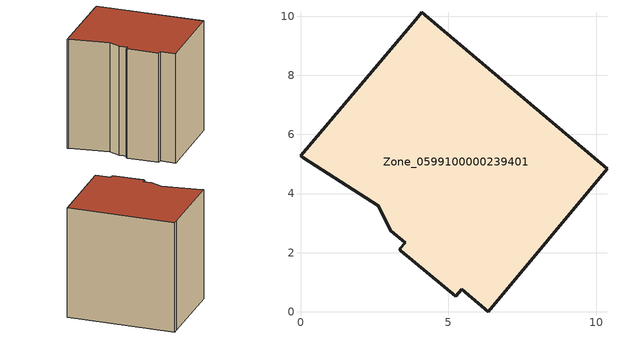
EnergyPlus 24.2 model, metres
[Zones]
Zone_0599100000239401
 floor ground (C_G): 3.05,2.74 2.63,3.58 0.1,5.22 0,5.28 3.9,9.89 4.1,10.14 10.37,4.84 6.35,0 5.45,0.76 5.25,0.52 3.4,2.07 3.37,2.13 3.54,2.34 z0
 wall outside (C_F): 5.25,0.52 5.45,0.76 6.35,0 10.37,4.84 4.1,10.14 3.9,9.89 0,5.28 0.1,5.22 2.63,3.58 3.05,2.74 3.54,2.34 3.37,2.13 3.4,2.07 5.25,0.52 z0:8.55
 roof outside (C_R): 10.37,4.84 4.1,10.14 3.9,9.89 0,5.28 0.1,5.22 2.63,3.58 3.05,2.74 3.54,2.34 3.37,2.13 3.4,2.07 5.25,0.52 5.45,0.76 6.35,0 z8.55
[BUILDING]
Pand.0599100000239401: North Axis=0; Terrain=City; Loads Convergence Tolerance Value=0.04; Temperature Convergence Tolerance Value=0.4; Solar Distribution=FullExterior; Maximum Number of Warmup Days=25; Minimum Number of Warmup Days=1
[Site:Location]
Rotterdam.The.Hague.AP_ZH_NLD Design_Conditions: Latitude=51.96; Longitude=4.45; Time Zone=1; Elevation=-4.5
[SITE:GROUNDTEMPERATURE:BUILDINGSURFACE]
18, 18, 18, 18, 18, 18, 18, 18, 18, 18, 18, 18
[MATERIAL] Thermal Absorptance=0.9; Solar Absorptance=0.7; Visible Absorptance=0.7
Name | Roughness | Thickness | Conductivity | Density | Specific Heat
G.TC.1946-1964 | MediumSmooth | 0.15 | 1 | 540 | 1210
F.TC.1946-1964 | Rough | 0.3 | 0.857143 | 1920 | 840
R.TC.1946-1964 | MediumRough | 0.2 | 0.235294 | 1500 | 1000
[CONSTRUCTION]
C_G: G.TC.1946-1964
C_F: F.TC.1946-1964
C_R: R.TC.1946-1964
[ZONE]
Zone_0599100000239401: Type=1; Multiplier=1; Ceiling Height=Autocalculate; Volume=Autocalculate; Floor Area=autocalculate; Part of Total Floor Area=Yes
[ZONEINFILTRATION:DESIGNFLOWRATE]
Infil_Zone_0599100000239401: Zone or ZoneList or Space or SpaceList=Zone_0599100000239401; Schedule=AlwaysOn; Design Flow Rate Calculation Method=Flow/Area; Flow Rate per Floor Area=0.003; Constant Term Coefficient=1; Temperature Term Coefficient=0; Velocity Term Coefficient=0; Velocity Squared Term Coefficient=0
[HVACTEMPLATE:ZONE:IDEALLOADSAIRSYSTEM]
Zone_0599100000239401: Maximum Heating Supply Air Temperature=50; Minimum Cooling Supply Air Temperature=13; Maximum Heating Supply Air Humidity Ratio=0.0156; Minimum Cooling Supply Air Humidity Ratio=0.0077; Heating Limit=NoLimit; Cooling Limit=NoLimit; Dehumidification Control Type=ConstantSensibleHeatRatio; Cooling Sensible Heat Ratio=0.7; Dehumidification Setpoint=60; Humidification Control Type=None; Humidification Setpoint=30; Outdoor Air Method=None; Outdoor Air Flow Rate per Person=0.00944; Outdoor Air Flow Rate per Zone Floor Area=0; Outdoor Air Flow Rate per Zone=0; Demand Controlled Ventilation Type=None; Outdoor Air Economizer Type=NoEconomizer; Heat Recovery Type=None; Sensible Heat Recovery Effectiveness=0.7; Latent Heat Recovery Effectiveness=0.65
[ZONECONTROL:THERMOSTAT]
ThermostatControl_Zone_0599100000239401: Zone or ZoneList=Zone_0599100000239401; Control Type Schedule=DualSetpointControlType; Control 1=Thermostat_Zone_0599100000239401; Temperature Difference Between Cutout And Setpoint=0
[THERMOSTATSETPOINT:DUALSETPOINT]
Thermostat_Zone_0599100000239401: Heating Setpoint Temperature Schedule=HeatingSetpoint_Zone_0599100000239401; Cooling Setpoint Temperature Schedule=CoolingSetpoint_Zone_0599100000239401
[SCHEDULE:COMPACT]
HeatingSetpoint_Zone_0599100000239401: Through: 12/31, For: AllDays, Until: 24:00, 21
CoolingSetpoint_Zone_0599100000239401: Through: 12/31, For: AllDays, Until: 24:00, 24
DualSetpointControlType: Through: 12/31, For: AllDays, Until: 24:00, 4
AlwaysOn: Through: 12/31, For: AllDays, Until: 24:00, 1
